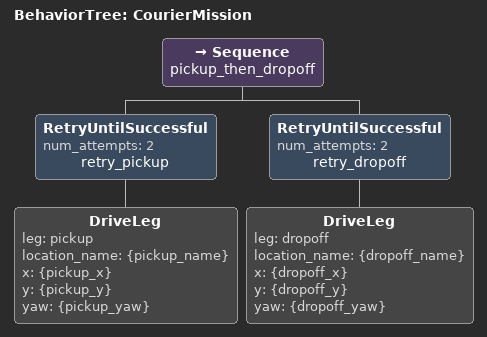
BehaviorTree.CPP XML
<?xml version="1.0"?>
<root BTCPP_format="4">
  <BehaviorTree ID="CourierMission">
    <Sequence name="pickup_then_dropoff">

      <RetryUntilSuccessful num_attempts="2" name="retry_pickup">
        <DriveLeg leg="pickup"
                  location_name="{pickup_name}"
                  x="{pickup_x}" y="{pickup_y}" yaw="{pickup_yaw}" />
      </RetryUntilSuccessful>

      <RetryUntilSuccessful num_attempts="2" name="retry_dropoff">
        <DriveLeg leg="dropoff"
                  location_name="{dropoff_name}"
                  x="{dropoff_x}" y="{dropoff_y}" yaw="{dropoff_yaw}" />
      </RetryUntilSuccessful>

    </Sequence>
  </BehaviorTree>
</root>
